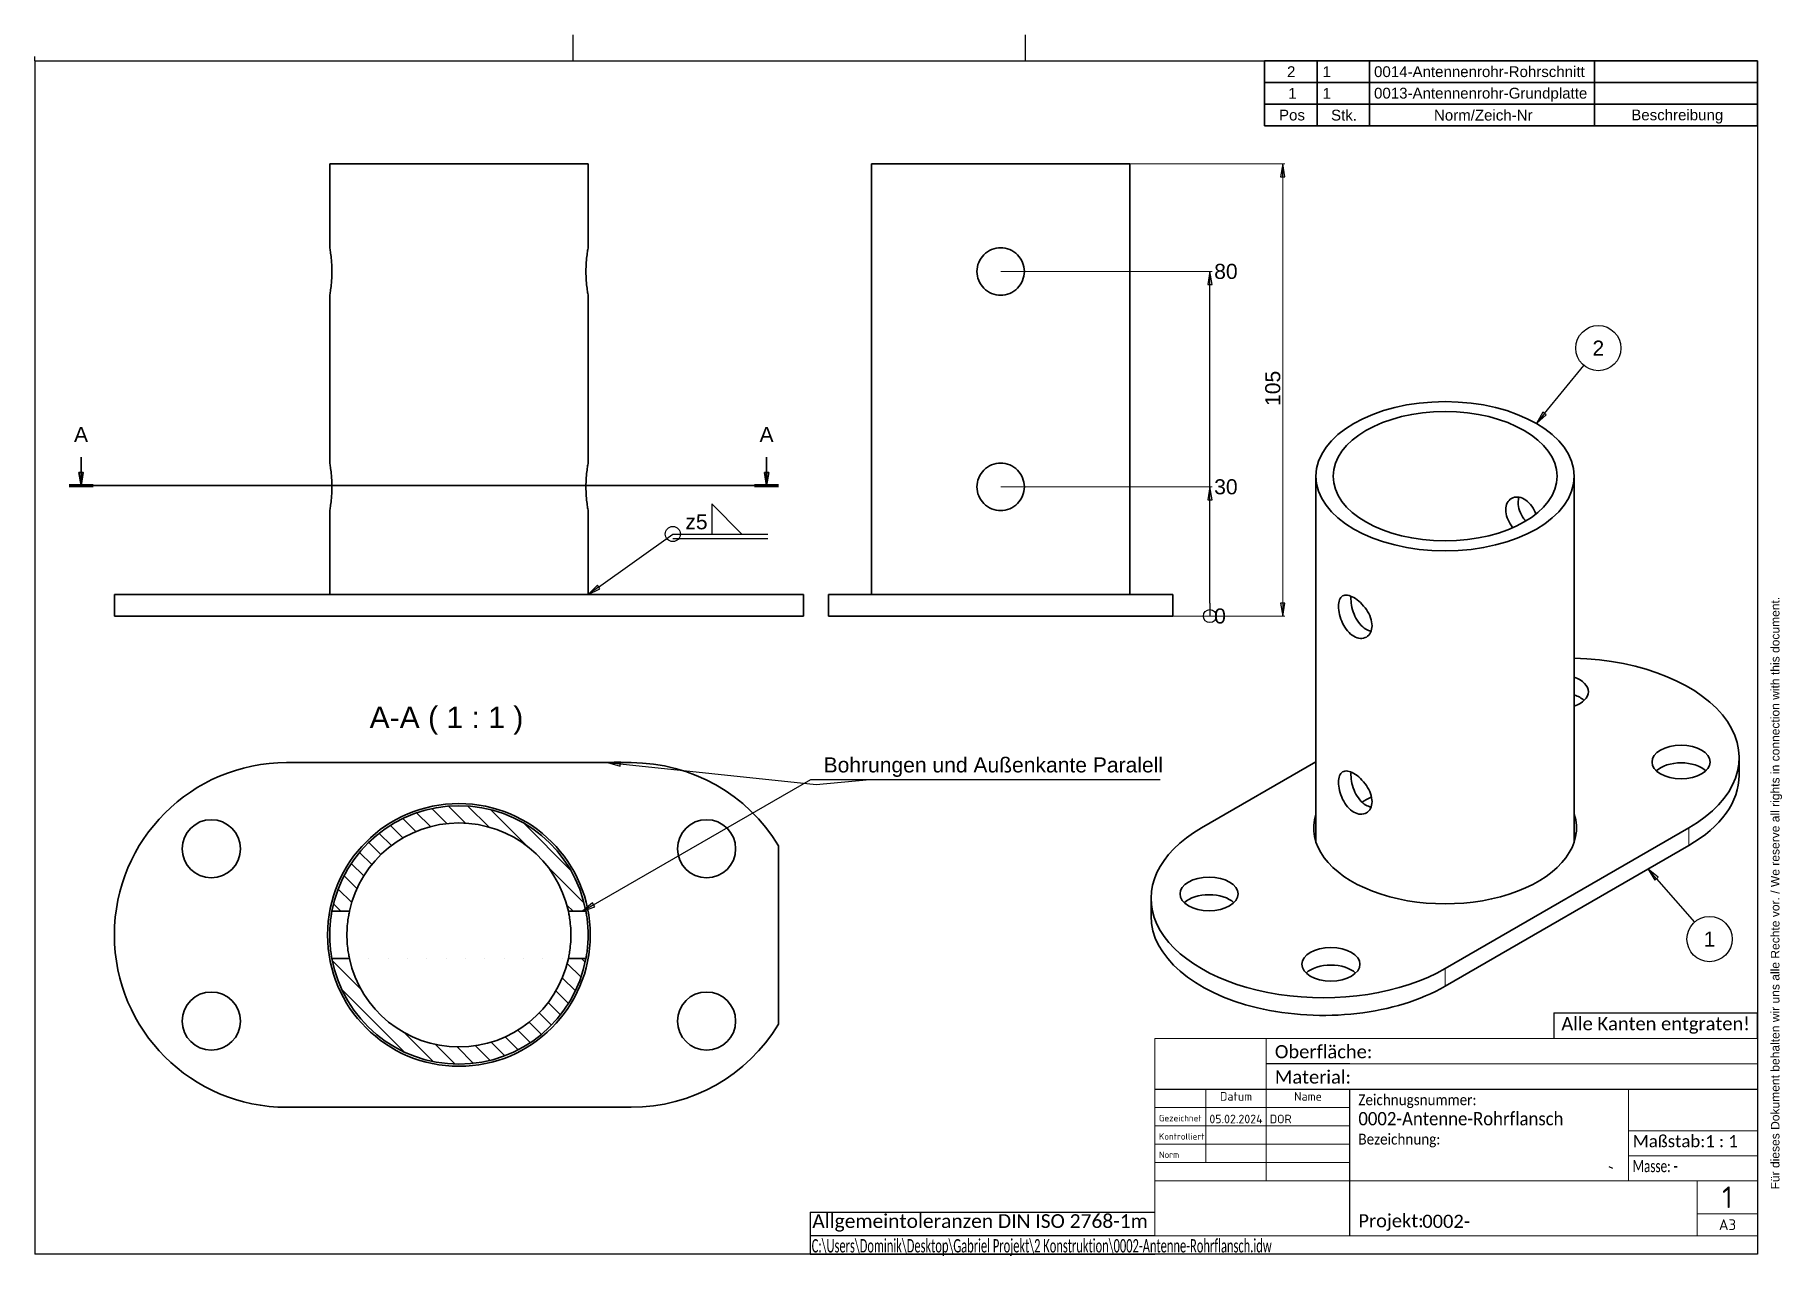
# Model space of a CAD drawing. Header units: millimetres. Extents: x 10 to 416, y 10 to 293.
import ezdxf
from ezdxf.enums import TextEntityAlignment as Align

# ---------------------------------------------------------------- set-up
doc = ezdxf.new("R2010")
doc.units = ezdxf.units.MM
for name, color, linetype, lineweight in [('AM_0', 7, 'Continuous', 35), ('AM_10', 7, 'Continuous', 35), ('AM_6', 7, 'Continuous', 35), ('Schriftkopf', 7, 'Continuous', 9)]:
    doc.layers.add(name, color=color, linetype=linetype, lineweight=lineweight)
for name, color, linetype, lineweight, true_color in [('AM_5', 3, 'Continuous', 25, 0x00ff00), ('AM_8', 1, 'Continuous', 25, 0xff0000), ('AM_TANG', 171, 'Continuous', 18, 0x8080ff), ('Skizziergeometrie(Böma)', 179, 'Continuous', 30, 0x262659), ('Symbole(Böma)', 179, 'Continuous', 15, 0x262659)]:
    doc.layers.add(name, color=color, linetype=linetype, lineweight=lineweight, true_color=true_color)
doc.styles.add('Böma', font='calibri.ttf')
doc.styles.add('Textstil10', font='isocpeur.ttf')
doc.styles.add('Textstil11', font='isocpeur.ttf')
doc.styles.add('Textstil8', font='isocpeur.ttf')
doc.styles.add('Textstil9', font='isocpeur.ttf')
doc.styles.add('Textstil97', font='calibri.ttf', dxfattribs={"width": 0.6})
doc.styles.add('WEC-2_5', font='arial.ttf')
doc.styles.add('WEC-3_5', font='arial.ttf')
doc.styles.add('WEC-5', font='arial.ttf')
doc.dimstyles.new('M WEC_BEM$7', dxfattribs={"dimtxt": 3.5, "dimasz": 3, "dimexe": 0.5, "dimexo": 0, "dimgap": 0.5, "dimtad": 1, "dimrnd": 1e-08, "dimtxsty": 'WEC-3_5', "dimblk": 'Filled-1', "dimcen": 0.09, "dimdle": 12, "dimclrd": 256, "dimclre": 256, "dimclrt": 7, "dimadec": 1, "dimazin": 2, "dimtfac": 0.571429, "dimtdec": 3, "dimtmove": 0, "dimatfit": 3, "dimldrblk": 'Filled-1', "dimfxl": 1, "dimtolj": 1, "dimlwd": 25, "dimlwe": 15, "dimarcsym": 0})
doc.dimstyles.new('WEC_BEM', dxfattribs={"dimtxt": 3.5, "dimasz": 3, "dimexe": 0.5, "dimexo": 0, "dimgap": 0.5, "dimtad": 1, "dimrnd": 1e-08, "dimtxsty": 'WEC-3_5', "dimblk": 'Filled-1', "dimcen": 0.09, "dimdle": 12, "dimclrd": 256, "dimclre": 256, "dimclrt": 7, "dimadec": 1, "dimazin": 2, "dimtfac": 0.571429, "dimtdec": 3, "dimtmove": 0, "dimatfit": 3, "dimldrblk": 'Filled-1', "dimfxl": 1, "dimtolj": 1, "dimlwd": 15, "dimlwe": 15, "dimarcsym": 0})
pattern_1 = [(135.0002, (0, 0), (-2.245056, -2.24507), [])]

# ---------------------------------------------------------------- blocks, each defined once
blk = doc.blocks.new('Ränder A3')
at = {"layer": 'Skizziergeometrie(Böma)'}
for p, q in [((10, 287), (410, 287)), ((10, 287), (10, 10)), ((410, 287), (410, 10)), ((375.42, 30.34), (376.34, 29.9)), ((410, 10), (10, 10))]:
    blk.add_line(p, q, dxfattribs=at)
at = {"layer": 'Symbole(Böma)', "color": 179, "true_color": 0x262659, "insert": (413.07, 25), "char_height": 2, "width": 146.4494, "attachment_point": 1, "rotation": 90, "style": 'Böma'}
blk.add_mtext('\\fArial|b0|i0;{\\H2.0000;Für dieses Dokument behalten wir uns alle Rechte vor. / We reserve all rights in connection with this document.}', dxfattribs=at)
blk = doc.blocks.new('Schriftfelder Böma Projekt')
at = {"layer": 'AM_0', "lineweight": 18}
for p, q in [((328.4, 127.9), (328.4, 106.65)), ((328.4, 118.25), (358.4, 118.25)), ((328.4, 112.45), (358.4, 112.45))]:
    blk.add_line(p, q, dxfattribs=at)
at = {"layer": 'AM_0', "lineweight": 25}
for p, q in [((138.4, 99.4), (218.4, 99.4)), ((138.4, 99.4), (138.4, 89.65)), ((218.4, 93.9), (138.4, 93.9)), ((138.4, 89.65), (218.4, 89.65))]:
    blk.add_line(p, q, dxfattribs=at)
at = {"layer": 'Schriftkopf', "lineweight": 9}
blk.add_line((358.4, 139.65), (218.4, 139.65), dxfattribs=at)
at = {"layer": 'Schriftkopf'}
for p, q in [((218.4, 93.9), (218.4, 139.65)), ((244.3, 127.9), (244.3, 139.65)), ((358.4, 89.65), (358.4, 139.65)), ((263.7, 133.77), (358.4, 133.77)), ((230.3, 110.9), (230.3, 127.9)), ((244.3, 106.65), (244.3, 127.9)), ((218.4, 123.65), (263.7, 123.65)), ((218.4, 119.4), (263.7, 119.4)), ((218.4, 115.15), (263.7, 115.15)), ((218.4, 110.9), (263.7, 110.9)), ((218.4, 106.65), (358.4, 106.65)), ((344.4, 93.9), (344.4, 106.65)), ((344.4, 99.02), (358.4, 99.02)), ((218.4, 93.9), (263.7, 93.9)), ((263.7, 93.9), (358.4, 93.9)), ((218.4, 89.65), (358.4, 89.65))]:
    blk.add_line(p, q, dxfattribs=at)
at = {"layer": 'Skizziergeometrie(Böma)'}
for p, q in [((311.05, 145.65), (311.05, 139.65)), ((311.05, 145.65), (358.4, 145.65)), ((358.4, 139.65), (358.4, 145.67)), ((263.7, 133.77), (244.3, 133.77)), ((218.4, 127.9), (358.4, 127.9)), ((263.7, 93.9), (263.7, 127.9))]:
    blk.add_line(p, q, dxfattribs=at)
at = {"layer": 'AM_6', "color": 7, "insert": (138.9, 98.9), "char_height": 3.2, "attachment_point": 1, "style": 'WEC-3_5'}
blk.add_mtext('\\fCalibri|b0|i0;{\\H3.2000;Allgemeintoleranzen DIN ISO 2768-1m}', dxfattribs=at)
at = {"layer": 'Schriftkopf', "style": 'Textstil11'}
for s, p in [('Datum', (237.3, 124.65)), ('Name', (254, 124.65))]:
    blk.add_text(s, height=2, dxfattribs=at).set_placement(p, align=Align.BOTTOM_CENTER)
at = {"layer": 'Schriftkopf', "style": 'Textstil10'}
for s, p in [('Gezeichnet', (219.4, 120)), ('Kontrolliert', (219.4, 115.75)), ('Norm', (219.4, 111.5))]:
    blk.add_text(s, height=1.5, dxfattribs=at).set_placement(p, align=Align.BOTTOM_LEFT)
at = {"layer": 'Schriftkopf'}
for tag, p, height, style in [('ERSTELLUNGSDATUM_001', (231.1, 120), 2, 'Textstil11'), ('AUTOR_001', (245.1, 120), 2, 'Textstil11'), ('Blattnummer_001', (350.15, 100.34), 5, 'Textstil8'), ('Blattgröße_001', (349.4, 95.21), 2.5, 'Textstil9')]:
    blk.add_attdef(tag, p, '', height=height, dxfattribs=dict(at, style=style))
at = {"layer": 'Schriftkopf', "style": 'Textstil11'}
for tag, p in [('KONTROLLDATUM', (231.3, 115.75)), ('KONTROLLIERT_VON', (245.3, 115.75)), ('GENEHM.DAT._KONSTR.', (231.3, 111.5)), ('KONSTR._GEN._VON', (245.3, 111.5))]:
    blk.add_attdef(tag, text='', height=2, dxfattribs=at).set_placement(p, align=Align.BOTTOM_LEFT)
at = {"layer": 'Symbole(Böma)', "color": 179, "true_color": 0x262659, "attachment_point": 1, "style": 'Böma'}
for s, insert, char_height in [('Alle Kanten entgraten!', (312.83, 144.65), 3.05), ('\\fCalibri|b0|i0;Oberfläche: ', (246.3, 138.15), 3.05), ('Material: ', (246.3, 132.27), 3.05), ('\\fCalibri|b0|i0;{\\H2.8000;Maßstab:1 : 1}', (329.4, 117.25), 2.8), ('Projekt:', (265.7, 98.9), 3.05)]:
    blk.add_mtext(s, dxfattribs=dict(at, insert=insert, char_height=char_height))
at = {"layer": 'Symbole(Böma)', "color": 179, "true_color": 0x262659, "insert": (265.7, 126.7), "char_height": 3.05, "attachment_point": 1, "line_spacing_factor": 0.978242, "style": 'Böma'}
blk.add_mtext('{\\H0.81967x;\\W0.9;Zeichnugsnummer:\\P\\H1.24x;0002-Antenne-Rohrflansch\\H1.12903x;\\P\\H0.71429x;Bezeichnung:\\H1.24x;\\P}', dxfattribs=at)
at = {"layer": 'Symbole(Böma)', "color": 179, "true_color": 0x262659, "insert": (329.4, 111.46), "char_height": 2.8, "width": 41.4313, "attachment_point": 1, "style": 'Böma'}
blk.add_mtext('\\fCalibri|b0|i0;\\W0.70;{\\H2.8000;Masse: -}', dxfattribs=at)
at = {"layer": 'Symbole(Böma)', "color": 179, "true_color": 0x262659, "style": 'Böma'}
for tag, p in [('DARSTELLUNG', (270.68, 137.69)), ('Kunde', (308.7, 98.8))]:
    blk.add_attdef(tag, text='', height=3.05, dxfattribs=at).set_placement(p, align=Align.TOP_LEFT)
blk.add_attdef('PROJEKT_001', (280.53, 95.72), '', height=3.05, dxfattribs=at)
at = {"layer": 'Symbole(Böma)', "color": 179, "true_color": 0x262659, "style": 'Textstil97', "width": 0.6}
blk.add_attdef('DATEINAME_UND_PFAD_001', (138.76, 90.01), '', height=3.1, dxfattribs=at)
blk = doc.blocks.new('Faltmarken_A3')
at = {"layer": 'Skizziergeometrie(Böma)'}
for p, q in [((125, 0), (125, 6)), ((230, 0), (230, 6)), ((0, 0), (0, 1))]:
    blk.add_line(p, q, dxfattribs=at)
blk = doc.blocks.new('Bauteilliste')
at = {"layer": 'AM_6'}
for p, q in [((410, 287), (295.5, 287)), ((295.5, 287), (295.5, 276.93)), ((307.69, 287), (307.69, 276.93)), ((319.89, 287), (319.89, 276.93)), ((372.14, 287), (372.14, 276.93)), ((410, 287), (410, 276.93)), ((410, 281.96), (295.5, 281.96)), ((410, 276.93), (295.5, 276.93)), ((295.5, 271.89), (295.5, 276.93)), ((307.69, 271.89), (307.69, 276.93)), ((319.89, 271.89), (319.89, 276.93)), ((372.14, 271.89), (372.14, 276.93)), ((410, 271.89), (410, 276.93)), ((410, 271.89), (295.5, 271.89))]:
    blk.add_line(p, q, dxfattribs=at)
at = {"layer": 'AM_6', "color": 7, "char_height": 2.5, "attachment_point": 7, "style": 'WEC-2_5'}
for s, insert in [('2', (300.73, 283.23)), ('1', (308.99, 283.23)), ('0014-Antennenrohr-Rohrschnitt', (320.94, 283.19)), ('1', (301.03, 278.19)), ('1', (308.99, 278.19)), ('0013-Antennenrohr-Grundplatte', (320.94, 277.48)), ('Pos', (298.87, 273.12)), ('Stk.', (310.95, 273.1)), ('Norm/Zeich-Nr', (334.85, 273.1)), ('Beschreibung', (380.66, 272.43))]:
    blk.add_mtext(s, dxfattribs=dict(at, insert=insert))
blk = doc.blocks.new('Positionsnummer1')
at = {"layer": 'AM_5', "linetype": 'Continuous', "lineweight": 25}
for p, q in [((360.55, 205.12), (369.68, 216.25)), ((360.16, 205.44), (358.64, 202.81)), ((360.55, 205.12), (358.64, 202.81)), ((358.64, 202.81), (360.93, 204.81)), ((360.93, 204.81), (360.16, 205.44))]:
    blk.add_line(p, q, dxfattribs=at)
at = {"layer": 'AM_5', "linetype": 'Continuous', "lineweight": 25, "flags": 128}
blk.add_lwpolyline([(360.16, 205.44), (358.64, 202.81), (360.93, 204.81), (360.16, 205.44)], dxfattribs=at)
at = {"layer": 'AM_5'}
blk.add_circle((373.01, 220.3), 5.25, dxfattribs=at)
blk.add_solid([(360.16, 205.44), (358.64, 202.81), (360.93, 204.81), (360.16, 205.44)], dxfattribs=at)
at = {"layer": 'AM_5', "color": 7, "insert": (373.01, 220.3), "char_height": 3.5, "attachment_point": 5, "style": 'WEC-3_5'}
blk.add_mtext('2', dxfattribs=at)
blk = doc.blocks.new('Positionsnummer2')
at = {"layer": 'AM_5', "linetype": 'Continuous', "lineweight": 25}
for p, q in [((386.55, 97.13), (384.57, 99.38)), ((386.92, 97.46), (384.57, 99.38)), ((384.57, 99.38), (386.17, 96.8)), ((386.17, 96.8), (386.92, 97.46)), ((386.55, 97.13), (395.38, 87.06))]:
    blk.add_line(p, q, dxfattribs=at)
at = {"layer": 'AM_5', "linetype": 'Continuous', "lineweight": 25, "flags": 128}
blk.add_lwpolyline([(386.92, 97.46), (384.57, 99.38), (386.17, 96.8), (386.92, 97.46)], dxfattribs=at)
at = {"layer": 'AM_5'}
blk.add_circle((398.83, 83.12), 5.25, dxfattribs=at)
blk.add_solid([(386.92, 97.46), (384.57, 99.38), (386.17, 96.8), (386.92, 97.46)], dxfattribs=at)
at = {"layer": 'AM_5', "color": 7, "insert": (398.83, 83.12), "char_height": 3.5, "attachment_point": 5, "style": 'WEC-3_5'}
blk.add_mtext('1', dxfattribs=at)
blk = doc.blocks.new('2DTransSchnitt0')
at = {"layer": 'AM_10', "linetype": 'Continuous'}
for p, q in [((20.71, 195.01), (20.71, 191.4)), ((179.89, 195.01), (179.89, 191.4)), ((20.21, 191.4), (20.71, 188.4)), ((21.21, 191.4), (20.21, 191.4)), ((20.71, 191.4), (20.71, 188.4)), ((20.71, 188.4), (21.21, 191.4)), ((179.39, 191.4), (179.89, 188.4)), ((180.39, 191.4), (179.39, 191.4)), ((179.89, 191.4), (179.89, 188.4)), ((179.89, 188.4), (180.39, 191.4)), ((17.92, 188.4), (182.68, 188.4))]:
    blk.add_line(p, q, dxfattribs=at)
at = {"layer": 'AM_10', "linetype": 'Continuous', "lineweight": 70}
for p, q in [((17.92, 188.4), (23.5, 188.4)), ((177.1, 188.4), (182.68, 188.4))]:
    blk.add_line(p, q, dxfattribs=at)
at = {"layer": 'AM_10', "linetype": 'Continuous', "flags": 128}
for points in [[(20.21, 191.4), (20.71, 188.4), (21.21, 191.4), (20.21, 191.4)], [(179.39, 191.4), (179.89, 188.4), (180.39, 191.4), (179.39, 191.4)]]:
    blk.add_lwpolyline(points, dxfattribs=at)
at = {"layer": 'AM_10'}
for points in [[(20.21, 191.4), (20.71, 188.4), (21.21, 191.4), (20.21, 191.4)], [(179.39, 191.4), (179.89, 188.4), (180.39, 191.4), (179.39, 191.4)]]:
    blk.add_solid(points, dxfattribs=at)
at = {"layer": 'AM_10', "char_height": 3.5, "attachment_point": 7, "style": 'WEC-3_5'}
for insert in [(19.07, 198.51), (178.25, 198.51)]:
    blk.add_mtext('A', dxfattribs=dict(at, insert=insert))
blk = doc.blocks.new('Filled-1')
at = {"color": 0}
for p, q in [((0, 0), (-1, 0.17)), ((-1, 0.17), (-1, -0.17)), ((-1, 0), (0, 0)), ((-1, -0.17), (0, 0))]:
    blk.add_line(p, q, dxfattribs=at)
at = {"color": 0, "flags": 128}
blk.add_lwpolyline([(-1, -0.17), (0, 0), (-1, 0.17), (-1, -0.17)], dxfattribs=at)
at = {"color": 0}
blk.add_solid([(-1, -0.17), (0, 0), (-1, 0.17), (-1, -0.17)], dxfattribs=at)
blk = doc.blocks.new('*D23')
at = {"layer": 'AM_5', "linetype": 'Continuous', "lineweight": 15, "transparency": 16777216}
blk.add_line((274.24, 158.09), (283.32, 158.09), dxfattribs=at)
at = {"layer": 'Defpoints', "color": 0, "linetype": 'Continuous', "transparency": 16777216}
for p in [(274.24, 158.09), (274.24, 158.09), (283.32, 158.09)]:
    blk.add_point(p, dxfattribs=at)
at = {"layer": 'AM_5', "color": 7, "linetype": 'Continuous', "lineweight": 18, "transparency": 16777216, "insert": (283.82, 158.09), "char_height": 3.5, "attachment_point": 4, "style": 'WEC-3_5'}
blk.add_mtext('\\A1;0', dxfattribs=at)
blk = doc.blocks.new('*D24')
at = {"layer": 'AM_5', "linetype": 'Continuous', "lineweight": 15, "transparency": 16777216}
blk.add_line((234.24, 188.09), (283.32, 188.09), dxfattribs=at)
at = {"layer": 'Defpoints', "color": 0, "linetype": 'Continuous', "transparency": 16777216}
for p in [(234.24, 188.09), (283.32, 188.09), (274.24, 158.09)]:
    blk.add_point(p, dxfattribs=at)
at = {"layer": 'AM_5', "color": 7, "linetype": 'Continuous', "lineweight": 18, "transparency": 16777216, "insert": (283.82, 188.09), "char_height": 3.5, "attachment_point": 4, "style": 'WEC-3_5'}
blk.add_mtext('\\A1;30', dxfattribs=at)
blk = doc.blocks.new('*D25')
at = {"layer": 'AM_5', "linetype": 'Continuous', "lineweight": 15, "transparency": 16777216}
blk.add_line((234.24, 238.09), (283.32, 238.09), dxfattribs=at)
at = {"layer": 'Defpoints', "color": 0, "linetype": 'Continuous', "transparency": 16777216}
for p in [(234.24, 238.09), (283.32, 238.09), (274.24, 158.09)]:
    blk.add_point(p, dxfattribs=at)
at = {"layer": 'AM_5', "color": 7, "linetype": 'Continuous', "lineweight": 18, "transparency": 16777216, "insert": (283.82, 238.09), "char_height": 3.5, "attachment_point": 4, "style": 'WEC-3_5'}
blk.add_mtext('\\A1;80', dxfattribs=at)
blk = doc.blocks.new('2DTransSymbol1')
at = {"layer": 'AM_5'}
for p, q in [((282.82, 238.09), (282.32, 235.09)), ((282.82, 235.09), (282.82, 238.09)), ((283.32, 235.09), (282.82, 238.09)), ((282.32, 235.09), (283.32, 235.09)), ((282.82, 188.09), (282.82, 235.09)), ((282.82, 188.09), (282.32, 185.09)), ((282.82, 185.09), (282.82, 188.09)), ((283.32, 185.09), (282.82, 188.09)), ((282.32, 185.09), (283.32, 185.09)), ((282.82, 161.09), (282.82, 185.09)), ((282.82, 161.09), (282.82, 158.09))]:
    blk.add_line(p, q, dxfattribs=at)
at = {"layer": 'AM_5', "flags": 128}
for points in [[(283.32, 235.09), (282.82, 238.09), (282.32, 235.09), (283.32, 235.09)], [(283.32, 185.09), (282.82, 188.09), (282.32, 185.09), (283.32, 185.09)]]:
    blk.add_lwpolyline(points, dxfattribs=at)
at = {"layer": 'AM_5'}
blk.add_circle((282.82, 158.09), 1.5, dxfattribs=at)
for points in [[(283.32, 235.09), (282.82, 238.09), (282.32, 235.09), (283.32, 235.09)], [(283.32, 185.09), (282.82, 188.09), (282.32, 185.09), (283.32, 185.09)]]:
    blk.add_solid(points, dxfattribs=at)
blk = doc.blocks.new('*D27')
at = {"layer": 'AM_5', "linetype": 'Continuous', "lineweight": 15, "transparency": 16777216}
for p, q in [((264.24, 263.09), (300.24, 263.09)), ((299.74, 260.09), (299.74, 161.09)), ((274.24, 158.09), (300.24, 158.09))]:
    blk.add_line(p, q, dxfattribs=at)
at = {"layer": 'Defpoints', "color": 0, "linetype": 'Continuous', "transparency": 16777216}
for p in [(264.24, 263.09), (274.24, 158.09), (299.74, 158.09)]:
    blk.add_point(p, dxfattribs=at)
at = {"layer": 'AM_5', "linetype": 'Continuous', "lineweight": 15, "transparency": 16777216, "xscale": 3, "yscale": 3, "zscale": 3}
for p, rotation in [((299.74, 263.09), 90), ((299.74, 158.09), 270)]:
    blk.add_blockref('Filled-1', p, dxfattribs=dict(at, rotation=rotation))
at = {"layer": 'AM_5', "color": 7, "linetype": 'Continuous', "lineweight": 18, "transparency": 16777216, "insert": (295.66, 206.88), "char_height": 3.5, "attachment_point": 1, "rotation": 90, "style": 'WEC-3_5'}
blk.add_mtext('\\A1;105', dxfattribs=at)
blk = doc.blocks.new('Schweißsymbol1')
at = {"layer": 'AM_5'}
for p, q in [((174.14, 177.14), (167.14, 184.14)), ((167.14, 184.14), (167.14, 177.14)), ((167.14, 177.14), (174.14, 177.14))]:
    blk.add_line(p, q, dxfattribs=at)
at = {"layer": 'AM_5', "linetype": 'Continuous', "lineweight": 25}
for p, q in [((140.89, 164.84), (158.12, 177.14)), ((158.12, 177.14), (180.14, 177.14)), ((140.6, 165.24), (138.45, 163.09)), ((140.89, 164.84), (138.45, 163.09)), ((138.45, 163.09), (141.18, 164.43)), ((141.18, 164.43), (140.6, 165.24))]:
    blk.add_line(p, q, dxfattribs=at)
at = {"layer": 'AM_5', "linetype": 'Continuous'}
blk.add_line((158.12, 176.09), (180.14, 176.09), dxfattribs=at)
at = {"layer": 'AM_5', "linetype": 'Continuous', "lineweight": 25, "flags": 128}
blk.add_lwpolyline([(140.6, 165.24), (138.45, 163.09), (141.18, 164.43), (140.6, 165.24)], dxfattribs=at)
at = {"layer": 'AM_5'}
blk.add_circle((158.12, 177.14), 1.75, dxfattribs=at)
blk.add_solid([(140.6, 165.24), (138.45, 163.09), (141.18, 164.43), (140.6, 165.24)], dxfattribs=at)
at = {"layer": 'AM_5', "color": 7, "insert": (161.02, 178.19), "char_height": 3.5, "attachment_point": 7, "style": 'WEC-3_5'}
blk.add_mtext('z5', dxfattribs=at)

msp = doc.modelspace()

# ---------------------------------------------------------------- hatches: boundary and pattern name
at = {"layer": 'AM_8'}
h = msp.add_hatch(dxfattribs=at)
h.set_pattern_fill('ANSI31', color=256, scale=25.4, angle=90.00021, style=0)
h.set_pattern_definition(pattern_1)
edge = h.paths.add_edge_path()
edge.add_line((133.859, 89.567), (137.939, 89.567))
edge.add_ellipse((108.446, 84.075), major_axis=(-5.492, 29.493), ratio=1, start_angle=270, end_angle=428.90436)
edge.add_line((78.953, 89.567), (83.033, 89.567))
edge.add_ellipse((108.446, 84.075), major_axis=(5.492, 25.413), ratio=1, start_angle=294.38754, end_angle=450, ccw=False)
h = msp.add_hatch(dxfattribs=at)
h.set_pattern_fill('ANSI31', color=256, scale=25.4, angle=90.00021, style=0)
h.set_pattern_definition(pattern_1)
edge = h.paths.add_edge_path()
edge.add_line((137.939, 78.584), (133.859, 78.584))
edge.add_ellipse((108.446, 84.075), major_axis=(-5.492, -25.413), ratio=1, start_angle=294.38754, end_angle=450, ccw=False)
edge.add_line((83.033, 78.584), (78.953, 78.584))
edge.add_ellipse((108.446, 84.075), major_axis=(5.492, -29.493), ratio=1, start_angle=270, end_angle=428.90436)

# ---------------------------------------------------------------- linework, layer by layer
at = {"layer": 'AM_0'}
for p, q in [((138.446, 263.093), (78.446, 263.093)), ((78.446, 243.593), (78.446, 263.093)), ((138.446, 243.593), (138.446, 263.093)), ((264.235, 263.093), (204.235, 263.093)), ((204.235, 163.093), (204.235, 263.093)), ((264.235, 163.093), (264.235, 263.093)), ((78.446, 193.593), (78.446, 232.593)), ((138.446, 193.593), (138.446, 232.593)), ((307.429, 105.733), (307.429, 190.558)), ((367.429, 105.733), (367.429, 190.558)), ((78.446, 163.093), (78.446, 182.593)), ((138.446, 163.093), (138.446, 182.593)), ((28.446, 163.093), (68.446, 163.093)), ((28.446, 158.093), (28.446, 163.093)), ((148.446, 163.093), (68.446, 163.093)), ((148.446, 163.093), (188.446, 163.093)), ((188.446, 158.093), (188.446, 163.093)), ((194.235, 163.093), (274.235, 163.093)), ((194.235, 158.093), (194.235, 163.093)), ((274.235, 158.093), (274.235, 163.093)), ((68.446, 158.093), (28.446, 158.093)), ((68.446, 158.093), (148.446, 158.093)), ((188.446, 158.093), (148.446, 158.093)), ((274.235, 158.093), (194.235, 158.093)), ((68.446, 124.075), (148.446, 124.075)), ((280.86, 108.909), (307.429, 124.248)), ((405.713, 121.156), (405.713, 125.239)), ((393.997, 108.909), (337.429, 76.249)), ((182.68, 104.765), (182.68, 63.386)), ((337.429, 72.166), (393.997, 104.826)), ((78.953, 89.567), (83.033, 89.567)), ((133.859, 89.567), (137.939, 89.567)), ((269.145, 88.496), (269.145, 92.579)), ((83.033, 78.584), (78.953, 78.584)), ((137.939, 78.584), (133.859, 78.584)), ((148.446, 44.075), (68.446, 44.075))]:
    msp.add_line(p, q, dxfattribs=at)
for centre, radius in [((108.446, 84.075), 30.5), ((50.946, 104.075), 6.75), ((165.946, 104.075), 6.75), ((50.946, 64.075), 6.75), ((165.946, 64.075), 6.75)]:
    msp.add_circle(centre, radius, dxfattribs=at)
for centre, radius, start, end in [((68.446, 84.075), 40, 90, 270), ((148.446, 84.075), 40, 31.14717, 90), ((108.446, 84.075), 30, 10.54782, 169.45218), ((108.446, 84.075), 26, 12.19377, 167.80623), ((108.446, 84.075), 30, 190.54782, 349.45218), ((108.446, 84.075), 26, 192.19377, 347.80623), ((148.446, 84.075), 40, 270, 328.85283)]:
    msp.add_arc(centre, radius, start, end, dxfattribs=at)
for centre, major_axis in [((337.429, 190.558), (-30, 0)), ((337.429, 190.558), (-26, 0)), ((392.23, 124.218), (6.75, 0)), ((282.628, 93.599), (6.75, 0)), ((310.912, 77.27), (6.75, 0))]:
    msp.add_ellipse(centre, major_axis=major_axis, ratio=0.5773503, dxfattribs=at)
for centre, major_axis, start_param, end_param in [((365.713, 125.239), (40, 0), 5.4977871, 7.8110753), ((363.945, 140.548), (6.75, 0), 5.2546494, 7.3117212), ((363.945, 136.466), (-6.75, 0), 3.6928783, 4.1701286), ((392.23, 120.136), (-6.75, 0), 3.6928783, 5.7318997), ((365.713, 121.156), (40, 0), 5.4977871, 6.2831853), ((337.429, 104.826), (26, 0), 2.2881603, 2.4065615), ((337.429, 108.909), (30.5, 0), 2.9602729, 6.4645051), ((309.145, 92.579), (-40, 0), 5.4977871, 8.6393798), ((337.429, 104.826), (-30.5, 0), 6.1018655, 6.167005), ((337.429, 104.826), (30.5, 0), 0.1161803, 0.1813198), ((282.628, 89.517), (-6.75, 0), 3.6928783, 5.7318997), ((309.145, 88.496), (-40, 0), 0, 2.3561945), ((310.912, 73.187), (-6.75, 0), 3.6928783, 5.7318997)]:
    msp.add_ellipse(centre, major_axis=major_axis, ratio=0.5773503, start_param=start_param, end_param=end_param, dxfattribs=at)
for points, knots in [([(78.446, 243.593), (78.446, 243.593), (78.472, 243.454), (78.568, 242.893), (78.635, 242.47), (78.763, 241.495), (78.831, 240.877), (78.928, 239.523), (78.954, 238.785), (78.954, 237.401), (78.928, 236.663), (78.831, 235.309), (78.763, 234.691), (78.635, 233.717), (78.568, 233.293), (78.472, 232.732), (78.446, 232.593), (78.446, 232.593)], [0.830734, 0.830734, 0.830734, 0.830734, 1.0384135, 1.0384135, 1.2460929, 1.2460929, 1.4537805, 1.4537805, 1.6614681, 1.6614681, 1.8691557, 1.8691557, 2.0768433, 2.0768433, 2.2845227, 2.2845227, 2.4922021, 2.4922021, 2.4922021, 2.4922021]), ([(138.446, 232.593), (138.446, 232.593), (138.42, 232.732), (138.324, 233.293), (138.257, 233.717), (138.129, 234.691), (138.061, 235.309), (137.964, 236.663), (137.937, 237.401), (137.937, 238.785), (137.964, 239.523), (138.061, 240.877), (138.129, 241.495), (138.257, 242.47), (138.324, 242.893), (138.42, 243.454), (138.446, 243.593), (138.446, 243.593)], [0.830734, 0.830734, 0.830734, 0.830734, 1.0384135, 1.0384135, 1.2460929, 1.2460929, 1.4537805, 1.4537805, 1.6614681, 1.6614681, 1.8691557, 1.8691557, 2.0768433, 2.0768433, 2.2845227, 2.2845227, 2.4922021, 2.4922021, 2.4922021, 2.4922021]), ([(228.735, 238.093), (228.735, 238.785), (228.874, 239.523), (229.436, 240.877), (229.859, 241.495), (230.834, 242.47), (231.451, 242.893), (232.806, 243.454), (233.543, 243.593), (234.928, 243.593), (235.665, 243.454), (237.02, 242.893), (237.637, 242.47), (238.612, 241.495), (239.035, 240.877), (239.597, 239.523), (239.735, 238.785), (239.735, 237.401), (239.597, 236.663), (239.035, 235.309), (238.612, 234.691), (237.637, 233.717), (237.02, 233.293), (235.665, 232.732), (234.928, 232.593), (233.543, 232.593), (232.806, 232.732), (231.451, 233.293), (230.834, 233.717), (229.859, 234.691), (229.436, 235.309), (228.874, 236.663), (228.735, 237.401), (228.735, 238.093)], [0, 0, 0, 0, 0.2076876, 0.2076876, 0.4153752, 0.4153752, 0.6230546, 0.6230546, 0.830734, 0.830734, 1.0384135, 1.0384135, 1.2460929, 1.2460929, 1.4537805, 1.4537805, 1.6614681, 1.6614681, 1.8691557, 1.8691557, 2.0768433, 2.0768433, 2.2845227, 2.2845227, 2.4922021, 2.4922021, 2.6998816, 2.6998816, 2.907561, 2.907561, 3.1152486, 3.1152486, 3.3229362, 3.3229362, 3.3229362, 3.3229362]), ([(78.446, 193.593), (78.446, 193.593), (78.472, 193.454), (78.568, 192.893), (78.635, 192.47), (78.763, 191.495), (78.831, 190.877), (78.928, 189.523), (78.954, 188.785), (78.954, 187.401), (78.928, 186.663), (78.831, 185.309), (78.763, 184.691), (78.635, 183.717), (78.568, 183.293), (78.472, 182.732), (78.446, 182.593), (78.446, 182.593)], [0.830734, 0.830734, 0.830734, 0.830734, 1.0384135, 1.0384135, 1.2460929, 1.2460929, 1.4537805, 1.4537805, 1.6614681, 1.6614681, 1.8691557, 1.8691557, 2.0768433, 2.0768433, 2.2845227, 2.2845227, 2.4922021, 2.4922021, 2.4922021, 2.4922021]), ([(138.446, 182.593), (138.446, 182.593), (138.42, 182.732), (138.324, 183.293), (138.257, 183.717), (138.129, 184.691), (138.061, 185.309), (137.964, 186.663), (137.937, 187.401), (137.937, 188.785), (137.964, 189.523), (138.061, 190.877), (138.129, 191.495), (138.257, 192.47), (138.324, 192.893), (138.42, 193.454), (138.446, 193.593), (138.446, 193.593)], [0.830734, 0.830734, 0.830734, 0.830734, 1.0384135, 1.0384135, 1.2460929, 1.2460929, 1.4537805, 1.4537805, 1.6614681, 1.6614681, 1.8691557, 1.8691557, 2.0768433, 2.0768433, 2.2845227, 2.2845227, 2.4922021, 2.4922021, 2.4922021, 2.4922021]), ([(228.735, 188.093), (228.735, 188.785), (228.874, 189.523), (229.436, 190.877), (229.859, 191.495), (230.834, 192.47), (231.451, 192.893), (232.806, 193.454), (233.543, 193.593), (234.928, 193.593), (235.665, 193.454), (237.02, 192.893), (237.637, 192.47), (238.612, 191.495), (239.035, 190.877), (239.597, 189.523), (239.735, 188.785), (239.735, 187.401), (239.597, 186.663), (239.035, 185.309), (238.612, 184.691), (237.637, 183.717), (237.02, 183.293), (235.665, 182.732), (234.928, 182.593), (233.543, 182.593), (232.806, 182.732), (231.451, 183.293), (230.834, 183.717), (229.859, 184.691), (229.436, 185.309), (228.874, 186.663), (228.735, 187.401), (228.735, 188.093)], [0, 0, 0, 0, 0.2076876, 0.2076876, 0.4153752, 0.4153752, 0.6230546, 0.6230546, 0.830734, 0.830734, 1.0384135, 1.0384135, 1.2460929, 1.2460929, 1.4537805, 1.4537805, 1.6614681, 1.6614681, 1.8691557, 1.8691557, 2.0768433, 2.0768433, 2.2845227, 2.2845227, 2.4922021, 2.4922021, 2.6998816, 2.6998816, 2.907561, 2.907561, 3.1152486, 3.1152486, 3.3229362, 3.3229362, 3.3229362, 3.3229362]), ([(351.508, 182.766), (351.508, 183.331), (351.629, 183.89), (352.105, 184.812), (352.46, 185.175), (353.253, 185.633), (353.745, 185.758), (354.781, 185.709), (355.324, 185.534), (356.303, 184.968), (356.803, 184.541), (357.683, 183.485), (358.064, 182.855), (358.422, 182.089), (358.484, 181.946), (358.544, 181.8)], [0, 0, 0, 0, 0.2078622, 0.2078622, 0.4157244, 0.4157244, 0.6235719, 0.6235719, 0.8314194, 0.8314194, 1.039267, 1.039267, 1.2471145, 1.2471145, 1.2933148, 1.2933148, 1.2933148, 1.2933148]), ([(353.182, 178.616), (353.068, 178.761), (352.959, 178.907), (352.46, 179.62), (352.105, 180.264), (351.629, 181.554), (351.508, 182.2), (351.508, 182.766)], [2.8563127, 2.8563127, 2.8563127, 2.8563127, 2.90995337, 2.90995337, 3.11781555, 3.11781555, 3.32567773, 3.32567773, 3.32567773, 3.32567773]), ([(354.607, 185.697), (354.465, 185.309), (354.393, 184.873), (354.393, 184.431), (354.393, 183.866), (354.51, 183.218), (354.976, 181.922), (355.323, 181.273), (355.844, 180.511), (355.985, 180.32), (356.134, 180.132)], [3.16073393, 3.16073393, 3.16073393, 3.16073393, 3.32293617, 3.32293617, 3.32293617, 3.53062376, 3.53062376, 3.73831136, 3.73831136, 3.80785194, 3.80785194, 3.80785194, 3.80785194]), ([(312.686, 160.351), (312.686, 160.917), (312.765, 161.451), (313.094, 162.288), (313.345, 162.592), (313.944, 162.938), (314.333, 163.004), (315.223, 162.87), (315.726, 162.672), (316.705, 162.107), (317.245, 161.703), (318.27, 160.73), (318.755, 160.161), (319.534, 159.019), (319.882, 158.37), (320.347, 157.074), (320.464, 156.426), (320.464, 155.296), (320.347, 154.739), (319.882, 153.823), (319.534, 153.464), (318.755, 153.014), (318.27, 152.893), (317.245, 152.948), (316.705, 153.125), (315.726, 153.69), (315.223, 154.115), (314.333, 155.166), (313.944, 155.791), (313.345, 157.037), (313.094, 157.742), (312.765, 159.117), (312.686, 159.786), (312.686, 160.351)], [0, 0, 0, 0, 0.2076876, 0.2076876, 0.4153752, 0.4153752, 0.6230546, 0.6230546, 0.830734, 0.830734, 1.0384135, 1.0384135, 1.2460929, 1.2460929, 1.4537805, 1.4537805, 1.6614681, 1.6614681, 1.8691557, 1.8691557, 2.0768433, 2.0768433, 2.2845227, 2.2845227, 2.4922021, 2.4922021, 2.6998816, 2.6998816, 2.907561, 2.907561, 3.1152486, 3.1152486, 3.3229362, 3.3229362, 3.3229362, 3.3229362]), ([(315.571, 162.017), (315.571, 161.451), (315.647, 160.78), (315.965, 159.399), (316.209, 158.69), (316.793, 157.437), (317.174, 156.807), (318.054, 155.751), (318.554, 155.324), (319.426, 154.82), (319.841, 154.665), (320.251, 154.596)], [0, 0, 0, 0, 0.20786218, 0.20786218, 0.41572436, 0.41572436, 0.6235719, 0.6235719, 0.83141943, 0.83141943, 0.99367469, 0.99367469, 0.99367469, 0.99367469]), ([(312.686, 119.527), (312.686, 120.092), (312.765, 120.626), (313.094, 121.464), (313.345, 121.767), (313.944, 122.113), (314.333, 122.179), (315.223, 122.046), (315.726, 121.847), (316.705, 121.282), (317.245, 120.878), (318.27, 119.906), (318.755, 119.336), (319.534, 118.194), (319.882, 117.545), (320.347, 116.249), (320.464, 115.601), (320.464, 114.471), (320.347, 113.914), (319.882, 112.998), (319.534, 112.639), (318.755, 112.189), (318.27, 112.068), (317.245, 112.123), (316.705, 112.3), (315.726, 112.866), (315.223, 113.291), (314.333, 114.341), (313.944, 114.966), (313.345, 116.212), (313.094, 116.917), (312.765, 118.292), (312.686, 118.961), (312.686, 119.527)], [0, 0, 0, 0, 0.2076876, 0.2076876, 0.4153752, 0.4153752, 0.6230546, 0.6230546, 0.830734, 0.830734, 1.0384135, 1.0384135, 1.2460929, 1.2460929, 1.4537805, 1.4537805, 1.6614681, 1.6614681, 1.8691557, 1.8691557, 2.0768433, 2.0768433, 2.2845227, 2.2845227, 2.4922021, 2.4922021, 2.6998816, 2.6998816, 2.907561, 2.907561, 3.1152486, 3.1152486, 3.3229362, 3.3229362, 3.3229362, 3.3229362]), ([(315.571, 121.192), (315.571, 120.627), (315.647, 119.955), (315.965, 118.574), (316.209, 117.865), (316.793, 116.612), (317.174, 115.983), (318.054, 114.926), (318.554, 114.499), (319.426, 113.995), (319.841, 113.84), (320.251, 113.771)], [0, 0, 0, 0, 0.20786218, 0.20786218, 0.41572436, 0.41572436, 0.6235719, 0.6235719, 0.83141943, 0.83141943, 0.99367469, 0.99367469, 0.99367469, 0.99367469]), ([(78.953, 78.584), (78.946, 78.618), (78.921, 78.754), (78.831, 79.276), (78.763, 79.699), (78.635, 80.674), (78.568, 81.291), (78.472, 82.646), (78.446, 83.383), (78.446, 84.768), (78.472, 85.505), (78.568, 86.859), (78.635, 87.477), (78.763, 88.452), (78.831, 88.875), (78.921, 89.396), (78.946, 89.532), (78.953, 89.567)], [1.6914531, 1.6914531, 1.6914531, 1.6914531, 1.8691557, 1.8691557, 2.0768433, 2.0768433, 2.2845227, 2.2845227, 2.4922021, 2.4922021, 2.6998816, 2.6998816, 2.907561, 2.907561, 3.1152486, 3.1152486, 3.2929512, 3.2929512, 3.2929512, 3.2929512]), ([(83.032, 89.567), (83.025, 89.532), (82.995, 89.396), (82.891, 88.874), (82.812, 88.451), (82.665, 87.477), (82.587, 86.86), (82.476, 85.506), (82.446, 84.768), (82.446, 83.382), (82.476, 82.645), (82.587, 81.29), (82.665, 80.673), (82.812, 79.699), (82.891, 79.276), (82.995, 78.755), (83.025, 78.618), (83.032, 78.584)], [0.0299875, 0.0299875, 0.0299875, 0.0299875, 0.2078622, 0.2078622, 0.4157244, 0.4157244, 0.6235719, 0.6235719, 0.8314194, 0.8314194, 1.039267, 1.039267, 1.2471145, 1.2471145, 1.4549767, 1.4549767, 1.6328514, 1.6328514, 1.6328514, 1.6328514]), ([(133.86, 78.584), (133.867, 78.618), (133.897, 78.755), (134.001, 79.276), (134.08, 79.699), (134.227, 80.673), (134.305, 81.29), (134.415, 82.645), (134.446, 83.382), (134.446, 84.768), (134.415, 85.506), (134.305, 86.86), (134.227, 87.477), (134.08, 88.451), (134.001, 88.874), (133.897, 89.396), (133.867, 89.532), (133.86, 89.567)], [1.6928263, 1.6928263, 1.6928263, 1.6928263, 1.870701, 1.870701, 2.0785632, 2.0785632, 2.2864108, 2.2864108, 2.4942583, 2.4942583, 2.7021058, 2.7021058, 2.9099534, 2.9099534, 3.1178156, 3.1178156, 3.2956903, 3.2956903, 3.2956903, 3.2956903]), ([(137.939, 89.567), (137.946, 89.532), (137.971, 89.396), (138.061, 88.875), (138.129, 88.452), (138.257, 87.477), (138.324, 86.859), (138.42, 85.505), (138.446, 84.768), (138.446, 84.075)], [3.35292115, 3.35292115, 3.35292115, 3.35292115, 3.53062376, 3.53062376, 3.73831136, 3.73831136, 3.94599079, 3.94599079, 4.15367021, 4.15367021, 4.15367021, 4.15367021]), ([(138.446, 84.075), (138.446, 83.383), (138.42, 82.646), (138.324, 81.291), (138.257, 80.674), (138.129, 79.699), (138.061, 79.276), (137.971, 78.754), (137.946, 78.618), (137.939, 78.584)], [0.83073404, 0.83073404, 0.83073404, 0.83073404, 1.03841347, 1.03841347, 1.2460929, 1.2460929, 1.45378049, 1.45378049, 1.6314831, 1.6314831, 1.6314831, 1.6314831])]:
    msp.add_open_spline(points, degree=3, knots=knots, dxfattribs=at)
for points in [[(315.61, 162.692), (315.584, 162.477), (315.571, 162.25), (315.571, 162.017)], [(315.61, 121.867), (315.584, 121.652), (315.571, 121.425), (315.571, 121.192)]]:
    msp.add_open_spline(points, degree=3, dxfattribs=at)
at = {"layer": 'AM_TANG'}
for p, q in [((393.997, 104.826), (393.997, 108.909)), ((337.429, 72.166), (337.429, 76.249))]:
    msp.add_line(p, q, dxfattribs=at)

# ---------------------------------------------------------------- block references
for name, p in [('Faltmarken_A3', (10, 287)), ('Ränder A3', (0, 0))]:
    msp.add_blockref(name, p)
msp.add_blockref('Schriftfelder Böma Projekt', (51.6, -79.65)).add_auto_attribs({'Blattnummer_001': '1', 'Blattgröße_001': 'A3', 'ERSTELLUNGSDATUM_001': '05.02.2024', 'AUTOR_001': 'DOR', 'PROJEKT_001': '0002-', 'DATEINAME_UND_PFAD_001': 'C:\\Users\\Dominik\\Desktop\\Gabriel Projekt\\2 Konstruktion\\0002-Antenne-Rohrflansch.idw'})
at = {"layer": 'AM_10'}
msp.add_blockref('2DTransSchnitt0', (0, 0), dxfattribs=at)
at = {"layer": 'AM_5'}
for name in ['2DTransSymbol1', 'Positionsnummer1', 'Schweißsymbol1', 'Positionsnummer2']:
    msp.add_blockref(name, (0, 0), dxfattribs=at)
at = {"layer": 'AM_6'}
msp.add_blockref('Bauteilliste', (0, 0), dxfattribs=at)

# ---------------------------------------------------------------- texts
at = {"layer": 'AM_5', "color": 7, "insert": (193.121, 120.742), "char_height": 3.5, "width": 78.81402, "attachment_point": 7, "style": 'WEC-3_5'}
msp.add_mtext('\\fArial|b0|i0;Bohrungen und Außenkante Paralell', dxfattribs=at)
at = {"layer": 'AM_6', "color": 7, "insert": (87.704, 130.575), "char_height": 5, "attachment_point": 7, "style": 'WEC-5'}
msp.add_mtext('A-A ( 1 : 1 )', dxfattribs=at)

# ---------------------------------------------------------------- dimensions: what is measured, and where the dimension line sits
at = {"layer": 'AM_5', "linetype": 'Continuous', "lineweight": 18}
dim = msp.add_linear_dim(base=(299.735, 158.093), p1=(264.235, 263.093), p2=(274.235, 158.093), angle=270, dimstyle='WEC_BEM', override={"dimgap": 0.5, "dimdec": 2, "dimtol": 0, "dimlim": 0, "dimtp": 0, "dimtm": 0, "dimtdec": 3, "dimtofl": 0, "dimatfit": 1}, dxfattribs=at)
dim.commit()
dim.dimension.update_dxf_attribs({"geometry": '*D27', "text_midpoint": (299.735, 210.593), "dimtype": 160})
for feature_location, offset, origin, picture, middle in [((234.235, 238.093), (49.089, 0), (274.235, 158.093), '*D25', (286.328, 238.093)), ((234.235, 188.093), (49.089, 0), (274.235, 158.093), '*D24', (286.324, 188.093)), ((274.235440783, 158.093040718), (9.089038568, 0), (274.235440783, 158.093040718), '*D23', (284.965679903, 158.093040718))]:
    dim = msp.add_ordinate_dim(feature_location=feature_location, offset=offset, dtype=0, origin=origin, dimstyle='WEC_BEM', override={"dimgap": 0.5, "dimtad": 0, "dimdec": 2, "dimtol": 0, "dimlim": 0, "dimtp": 0, "dimtm": 0, "dimtdec": 3}, dxfattribs=at)
    dim.commit()
    dim.dimension.update_dxf_attribs({"geometry": picture, "text_midpoint": middle})

# ---------------------------------------------------------------- leaders
at = {"layer": 'AM_5', "linetype": 'Continuous', "lineweight": 25, "annotation_type": 0, "has_hookline": 1, "hookline_direction": 0}
for points, text_width in [([(142.957, 124.075), (191.402, 118.978), (203.835, 120.145)], 1.358), ([(137.122, 89.567), (190.121, 120.158), (193.121, 120.158)], 78.129)]:
    msp.add_leader(points, dimstyle='M WEC_BEM$7', override={"dimgap": 0, "dimtad": 1}, dxfattribs=dict(at, text_width=text_width))

doc.saveas('drawing.dxf')
